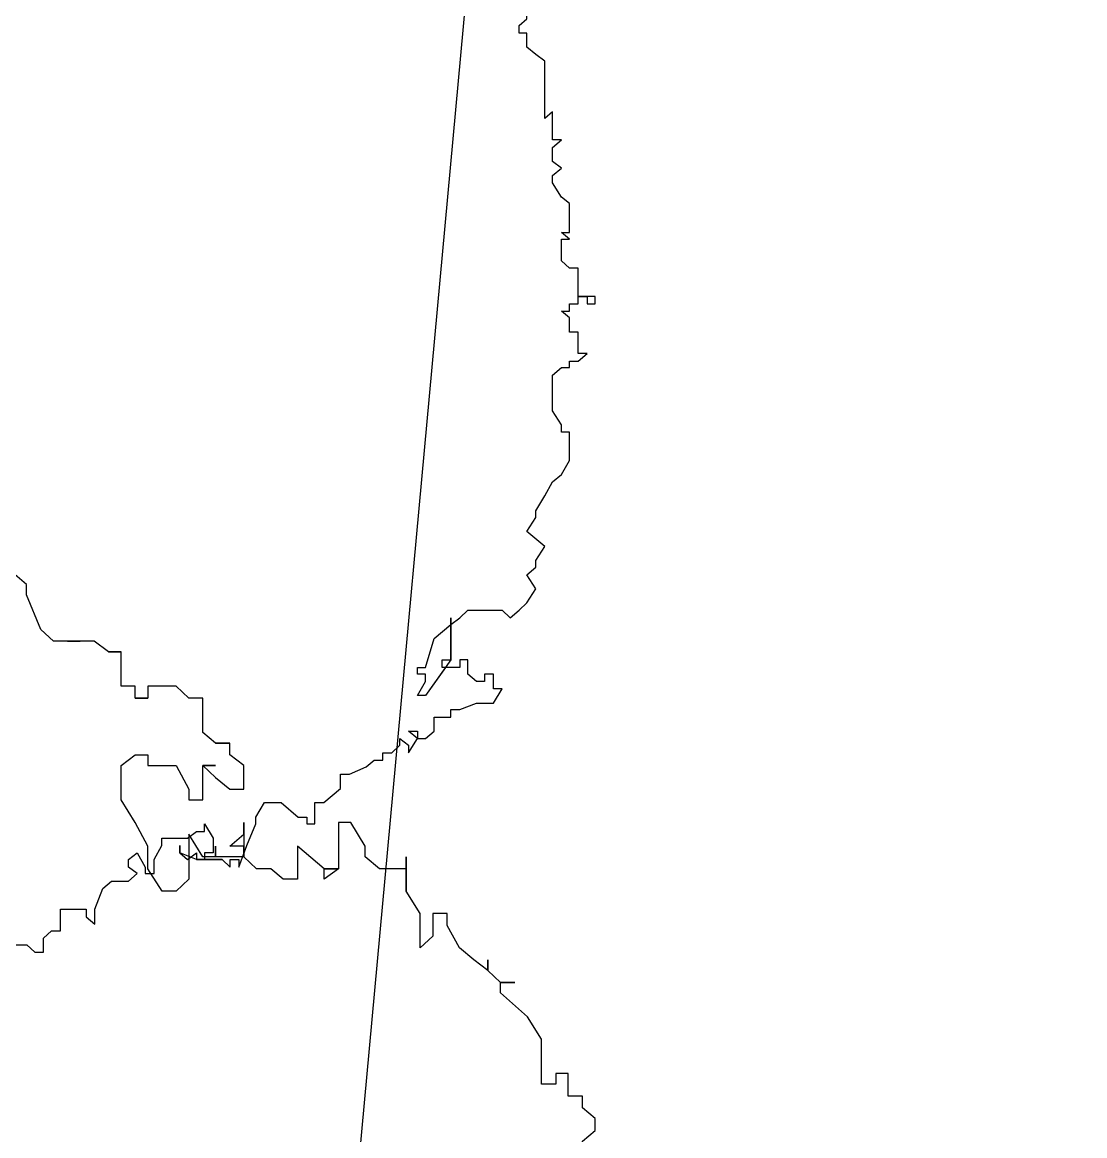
# Model space of a CAD drawing. Extents: x -30 to 1202, y 231 to 898.
# Drawn here: x 432.829 to 435.313, y 408.974 to 411.579 of the extents above; entities that cross this region are included whole.
import ezdxf

# ---------------------------------------------------------------- set-up
doc = ezdxf.new("R2010")
doc.units = 0
doc.header["$LTSCALE"] = 0.04
doc.layers.get('0').update_dxf_attribs({"linetype": 'CONTINUOUS'})
for name, color, linetype in [('CONTORXXNP----00', 255, 'CONTINUOUS'), ('PISO', 1, 'CONTINUOUS'), ('PISOS', 1, 'CONTINUOUS')]:
    doc.layers.add(name, color=color, linetype=linetype)
doc.styles.get("Standard").update_dxf_attribs({"font": 'romans.shx'})

# ---------------------------------------------------------------- blocks, each defined once
blk = doc.blocks.new('ARB3')
at = {"color": 0}
for p, q in [((0.01356, 0.49132), (0.00775, 0.49132)), ((0.00775, 0.49132), (0.00775, 0.48517)), ((0.01356, 0.48517), (0.01356, 0.49132)), ((0.00775, 0.48517), (0.00775, 0.47825)), ((0.00775, 0.47825), (0.00775, 0.48517)), ((0.00775, 0.48517), (0.01356, 0.48517)), ((0.00775, 0.48517), (0.01356, 0.48517)), ((0.05813, 0.47825), (0.05232, 0.48517)), ((0.05232, 0.48517), (0.05232, 0.47825)), ((0.00775, 0.47825), (-0.01421, 0.47825)), ((-0.01421, 0.47825), (-0.01421, 0.47133)), ((0.01356, 0.47825), (0.00775, 0.47825)), ((0.01356, 0.47133), (0.01356, 0.47825)), ((0.05232, 0.47825), (0.03552, 0.47825)), ((0.03552, 0.47825), (0.03552, 0.47133)), ((0.05813, 0.47133), (0.05813, 0.47825)), ((-0.06459, 0.47133), (-0.06976, 0.46518)), ((-0.04198, 0.47133), (-0.06459, 0.47133)), ((-0.03682, 0.47133), (-0.04198, 0.46518)), ((-0.04198, 0.46518), (-0.04198, 0.47133)), ((-0.03682, 0.46518), (-0.03682, 0.47133)), ((-0.01421, 0.47133), (-0.02002, 0.46518)), ((0.01938, 0.47133), (0.01356, 0.47133)), ((0.02454, 0.47133), (0.01938, 0.46518)), ((0.01938, 0.46518), (0.01938, 0.47133)), ((0.03552, 0.47133), (0.02454, 0.47133)), ((0.0633, 0.47133), (0.05813, 0.47133)), ((0.0633, 0.46518), (0.0633, 0.47133)), ((0.13564, 0.47133), (0.11368, 0.47133)), ((0.11368, 0.47133), (0.11368, 0.46518)), ((0.14662, 0.46518), (0.13564, 0.47133)), ((-0.10851, 0.45826), (-0.11432, 0.46518)), ((-0.11432, 0.46518), (-0.11432, 0.45826)), ((-0.09236, 0.46518), (-0.09753, 0.45826)), ((-0.08655, 0.45826), (-0.09236, 0.46518)), ((-0.06976, 0.46518), (-0.08074, 0.45826)), ((-0.02002, 0.46518), (-0.03682, 0.46518)), ((0.06911, 0.45826), (0.0633, 0.46518)), ((0.10786, 0.46518), (0.09688, 0.45826)), ((0.11368, 0.46518), (0.10786, 0.46518)), ((0.15243, 0.45826), (0.14662, 0.46518)), ((-0.11432, 0.45826), (-0.13628, 0.45826)), ((-0.13628, 0.45826), (-0.13112, 0.4521)), ((-0.09753, 0.45826), (-0.10851, 0.45826)), ((-0.08074, 0.45826), (-0.08655, 0.45826)), ((0.09688, 0.45826), (0.06911, 0.45826)), ((0.16341, 0.4521), (0.15243, 0.45826)), ((-0.17568, 0.4521), (-0.18085, 0.44518)), ((-0.13112, 0.4521), (-0.17568, 0.4521)), ((0.17504, 0.44518), (0.16341, 0.4521)), ((0.20281, 0.4521), (0.19119, 0.43826)), ((0.21379, 0.44518), (0.20281, 0.4521)), ((-0.18085, 0.44518), (-0.18666, 0.43826)), ((0.18021, 0.44518), (0.17504, 0.44518)), ((0.19119, 0.43826), (0.18021, 0.44518)), ((0.21896, 0.44518), (0.21379, 0.44518)), ((0.22477, 0.43826), (0.21896, 0.44518)), ((0.23575, 0.44518), (0.22477, 0.43826)), ((0.24673, 0.43826), (0.23575, 0.44518)), ((-0.21444, 0.43826), (-0.21961, 0.43211)), ((-0.20863, 0.43826), (-0.21444, 0.43826)), ((-0.20346, 0.43211), (-0.20863, 0.43826)), ((-0.18666, 0.43826), (-0.19764, 0.43826)), ((-0.19764, 0.43826), (-0.19764, 0.43211)), ((0.25255, 0.43211), (0.24673, 0.43826)), ((-0.21961, 0.43211), (-0.22542, 0.43211)), ((-0.22542, 0.43211), (-0.22542, 0.42519)), ((-0.19764, 0.43211), (-0.20346, 0.43211)), ((0.25836, 0.42519), (0.25255, 0.43211)), ((-0.22542, 0.42519), (-0.2364, 0.42519)), ((-0.2364, 0.42519), (-0.2364, 0.41904)), ((0.25255, 0.41904), (0.25836, 0.42519)), ((-0.2364, 0.41904), (-0.23123, 0.41904)), ((-0.23123, 0.41904), (-0.23123, 0.41212)), ((0.25255, 0.39213), (0.25255, 0.41904)), ((0.32489, 0.41212), (0.31391, 0.41904)), ((0.31391, 0.41904), (0.31391, 0.41212)), ((-0.25319, 0.41212), (-0.26417, 0.4052)), ((-0.23123, 0.41212), (-0.25319, 0.41212)), ((0.31391, 0.41212), (0.30228, 0.41212)), ((0.30228, 0.41212), (0.30228, 0.4052)), ((0.32489, 0.39905), (0.32489, 0.41212)), ((-0.26417, 0.4052), (-0.2758, 0.39213)), ((0.30228, 0.4052), (0.30809, 0.4052)), ((0.30809, 0.4052), (0.30809, 0.39905)), ((-0.28097, 0.39213), (-0.28097, 0.39905)), ((-0.28097, 0.39905), (-0.28097, 0.39213)), ((0.30809, 0.39905), (0.30228, 0.39213)), ((0.33005, 0.38597), (0.32489, 0.39905)), ((-0.28097, 0.39213), (-0.28678, 0.38597)), ((-0.2758, 0.39213), (-0.28097, 0.39213)), ((0.25836, 0.38597), (0.25255, 0.39213)), ((0.30228, 0.39213), (0.2913, 0.39213)), ((0.2913, 0.39213), (0.2913, 0.38597)), ((-0.28678, 0.38597), (-0.29195, 0.38597)), ((-0.29195, 0.38597), (-0.28678, 0.38597)), ((-0.28678, 0.38597), (-0.29195, 0.37905)), ((0.26353, 0.37905), (0.25836, 0.38597)), ((0.2913, 0.38597), (0.29711, 0.38597)), ((0.29711, 0.38597), (0.29711, 0.37213)), ((0.33005, 0.37905), (0.33005, 0.38597)), ((-0.29195, 0.37905), (-0.29776, 0.37213)), ((0.2913, 0.37905), (0.25836, 0.37905)), ((0.25836, 0.37905), (0.2913, 0.37905)), ((0.27451, 0.36598), (0.26353, 0.37905)), ((0.2913, 0.37213), (0.2913, 0.37905)), ((0.2913, 0.37905), (0.31907, 0.35906)), ((0.33587, 0.37905), (0.33005, 0.37905)), ((0.33587, 0.36598), (0.33587, 0.37905)), ((-0.29776, 0.37213), (-0.30874, 0.36598)), ((0.29711, 0.37213), (0.2913, 0.37213)), ((-0.30874, 0.36598), (-0.31455, 0.36598)), ((-0.31455, 0.36598), (-0.31455, 0.35906)), ((0.29711, 0.35906), (0.27451, 0.36598)), ((0.34685, 0.36598), (0.33587, 0.36598)), ((0.35266, 0.35906), (0.34685, 0.36598)), ((-0.31455, 0.35906), (-0.30357, 0.35906)), ((-0.30357, 0.35906), (-0.29776, 0.35291)), ((0.29711, 0.35291), (0.29711, 0.35906)), ((0.30809, 0.35906), (0.30228, 0.35906)), ((0.30228, 0.35906), (0.30228, 0.35291)), ((0.31907, 0.35291), (0.30809, 0.35906)), ((0.31907, 0.35906), (0.31907, 0.35291)), ((0.35266, 0.35291), (0.35266, 0.35906)), ((-0.31455, 0.35291), (-0.32553, 0.34599)), ((-0.29776, 0.35291), (-0.31455, 0.35291)), ((0.30228, 0.35291), (0.29711, 0.35291)), ((0.35266, 0.35291), (0.34685, 0.34599)), ((0.34685, 0.34599), (0.34685, 0.35291)), ((0.34685, 0.35291), (0.35266, 0.35291)), ((0.36364, 0.34599), (0.35266, 0.35291)), ((-0.32553, 0.34599), (-0.34233, 0.34599)), ((-0.34233, 0.34599), (-0.33651, 0.34599)), ((-0.33651, 0.34599), (-0.33651, 0.33292)), ((0.35266, 0.33907), (0.35783, 0.34599)), ((0.35783, 0.34599), (0.36364, 0.34599)), ((0.35783, 0.33907), (0.35266, 0.33907)), ((0.36364, 0.33292), (0.35783, 0.33907)), ((-0.33651, 0.33292), (-0.34233, 0.32599)), ((0.36364, 0.32599), (0.36364, 0.33292)), ((-0.34749, 0.32599), (-0.35912, 0.31907)), ((-0.34233, 0.32599), (-0.34749, 0.32599)), ((0.36945, 0.32599), (0.36364, 0.32599)), ((0.36945, 0.31907), (0.36945, 0.32599)), ((-0.35912, 0.31907), (-0.35912, 0.31292)), ((0.37462, 0.31292), (0.36945, 0.31907)), ((-0.35912, 0.31292), (-0.33651, 0.31292)), ((-0.33651, 0.31292), (-0.33651, 0.306)), ((-0.33651, 0.306), (-0.33651, 0.31292)), ((-0.33651, 0.31292), (-0.33135, 0.306)), ((0.38043, 0.29985), (0.37462, 0.31292)), ((-0.33651, 0.306), (-0.34749, 0.29293)), ((-0.33135, 0.306), (-0.33651, 0.306)), ((0.38043, 0.29293), (0.38043, 0.29985)), ((-0.34749, 0.29293), (-0.33135, 0.29293)), ((-0.33135, 0.29293), (-0.33135, 0.28601)), ((0.39141, 0.29293), (0.38043, 0.29293)), ((0.40239, 0.27986), (0.39141, 0.29293)), ((-0.33135, 0.28601), (-0.33651, 0.27986)), ((-0.33651, 0.27986), (-0.33651, 0.27294)), ((0.40239, 0.27294), (0.40239, 0.27986)), ((-0.33651, 0.27294), (-0.34233, 0.26678)), ((0.41919, 0.27294), (0.40239, 0.27294)), ((0.41919, 0.26678), (0.41919, 0.27294)), ((-0.38689, 0.26678), (-0.39206, 0.25986)), ((-0.37527, 0.26678), (-0.38689, 0.26678)), ((-0.37527, 0.25986), (-0.37527, 0.26678)), ((-0.35331, 0.26678), (-0.35912, 0.26678)), ((-0.35912, 0.26678), (-0.34233, 0.26678)), ((-0.34749, 0.25986), (-0.35331, 0.26678)), ((-0.34233, 0.26678), (-0.34749, 0.26678)), ((-0.34749, 0.26678), (-0.34749, 0.25986)), ((-0.34233, 0.26678), (-0.34233, 0.25294)), ((0.41402, 0.25986), (0.41402, 0.26678)), ((0.41402, 0.26678), (0.41919, 0.26678)), ((-0.39206, 0.25986), (-0.39787, 0.25986)), ((-0.39787, 0.25986), (-0.39787, 0.25294)), ((-0.39787, 0.25294), (-0.39787, 0.25986)), ((-0.39787, 0.25986), (-0.39787, 0.25294)), ((-0.38108, 0.25294), (-0.37527, 0.25986)), ((0.40239, 0.24679), (0.41402, 0.25986)), ((-0.39787, 0.25294), (-0.40304, 0.24679)), ((-0.38689, 0.24679), (-0.38689, 0.25294)), ((-0.38689, 0.25294), (-0.38689, 0.24679)), ((-0.38689, 0.24679), (-0.38108, 0.25294)), ((-0.34233, 0.25294), (-0.34749, 0.25294)), ((-0.34749, 0.25294), (-0.34233, 0.25294)), ((-0.34233, 0.25294), (-0.34233, 0.24679)), ((-0.40304, 0.24679), (-0.41983, 0.24679)), ((-0.41983, 0.24679), (-0.41983, 0.23987)), ((-0.3701, 0.24679), (-0.38689, 0.24679)), ((-0.3701, 0.23987), (-0.3701, 0.24679)), ((-0.34233, 0.24679), (-0.35331, 0.23987)), ((0.40239, 0.23372), (0.40239, 0.24679)), ((-0.41983, 0.23987), (-0.42565, 0.23372)), ((-0.38689, 0.23372), (-0.37527, 0.23987)), ((-0.37527, 0.23987), (-0.3701, 0.23987)), ((-0.35331, 0.23987), (-0.33135, 0.23987)), ((-0.33135, 0.23987), (-0.32553, 0.23372)), ((-0.42565, 0.23372), (-0.42565, 0.21988)), ((-0.38689, 0.21988), (-0.38689, 0.23372)), ((-0.32553, 0.23372), (-0.32553, 0.2268)), ((0.41402, 0.2268), (0.40239, 0.23372)), ((-0.32553, 0.2268), (-0.33651, 0.21988)), ((0.41919, 0.2268), (0.41402, 0.2268)), ((0.43598, 0.21988), (0.41919, 0.2268)), ((-0.42565, 0.21988), (-0.41983, 0.21988)), ((-0.41983, 0.21988), (-0.41983, 0.21373)), ((-0.41983, 0.21373), (-0.41983, 0.21988)), ((-0.41983, 0.21988), (-0.41983, 0.21373)), ((-0.39206, 0.21373), (-0.39206, 0.21988)), ((-0.39206, 0.21988), (-0.38689, 0.21988)), ((-0.34749, 0.21988), (-0.35912, 0.21373)), ((-0.33651, 0.21988), (-0.34749, 0.21988)), ((0.45277, 0.21373), (0.43598, 0.21988)), ((-0.41983, 0.21373), (-0.42565, 0.21373)), ((-0.42565, 0.21373), (-0.42565, 0.20681)), ((-0.38689, 0.20681), (-0.39206, 0.21373)), ((-0.35912, 0.21373), (-0.3701, 0.20681)), ((0.44696, 0.20681), (0.44696, 0.21373)), ((0.44696, 0.21373), (0.45277, 0.21373)), ((-0.42565, 0.20681), (-0.44244, 0.20681)), ((-0.44244, 0.20681), (-0.44244, 0.20065)), ((-0.44244, 0.20065), (-0.44244, 0.20681)), ((-0.44244, 0.20681), (-0.44244, 0.20065)), ((-0.3701, 0.20681), (-0.38689, 0.20681)), ((0.44696, 0.20065), (0.45277, 0.20681)), ((0.45277, 0.20681), (0.44696, 0.20681)), ((-0.44244, 0.20065), (-0.44761, 0.19373)), ((0.44696, 0.18066), (0.44696, 0.20065)), ((-0.44761, 0.19373), (-0.44761, 0.18066)), ((0.41919, 0.18681), (0.43017, 0.19373)), ((0.43017, 0.19373), (0.44179, 0.19373)), ((0.44179, 0.19373), (0.44179, 0.18681)), ((-0.44761, 0.18066), (-0.44761, 0.18681)), ((-0.44761, 0.18681), (-0.44761, 0.17374)), ((0.425, 0.18681), (0.41919, 0.18681)), ((0.425, 0.18066), (0.425, 0.18681)), ((0.44179, 0.18681), (0.44696, 0.18681)), ((0.44696, 0.18681), (0.44696, 0.18066)), ((0.43017, 0.17374), (0.425, 0.18066)), ((0.44696, 0.18066), (0.44179, 0.16759)), ((0.44696, 0.17374), (0.44179, 0.18066)), ((0.44179, 0.18066), (0.44696, 0.18066)), ((-0.44761, 0.17374), (-0.45342, 0.16759)), ((0.43017, 0.15375), (0.43017, 0.17374)), ((0.44179, 0.16759), (0.44696, 0.17374)), ((-0.45342, 0.16759), (-0.47021, 0.16067)), ((0.44179, 0.16759), (0.43598, 0.16759)), ((0.43598, 0.16759), (0.44179, 0.16759)), ((-0.47538, 0.16067), (-0.48119, 0.15375)), ((-0.47021, 0.16067), (-0.47538, 0.16067)), ((0.43598, 0.15375), (0.43017, 0.15375)), ((0.44696, 0.1476), (0.43598, 0.15375)), ((0.45794, 0.1476), (0.44696, 0.1476)), ((0.45794, 0.14067), (0.45794, 0.1476)), ((0.44179, 0.13452), (0.45277, 0.14067)), ((0.45277, 0.14067), (0.45794, 0.14067)), ((0.44696, 0.1276), (0.44179, 0.13452)), ((0.45794, 0.13452), (0.45277, 0.1276)), ((0.46375, 0.1276), (0.45794, 0.13452)), ((0.45277, 0.1276), (0.44696, 0.1276)), ((0.46375, 0.11453), (0.46375, 0.1276)), ((0.46957, 0.10761), (0.46375, 0.11453)), ((0.48572, 0.10146), (0.46957, 0.10761)), ((0.49734, 0.10146), (0.48572, 0.10146)), ((0.49153, 0.09454), (0.49734, 0.10146)), ((0.48572, 0.07454), (0.48572, 0.09454)), ((0.48572, 0.09454), (0.49153, 0.09454)), ((0.50251, 0.07454), (0.48572, 0.07454)), ((0.50251, 0.06762), (0.50251, 0.07454)), ((0.50832, 0.06147), (0.50251, 0.06762)), ((0.5193, 0.06147), (0.50832, 0.06147)), ((0.5193, 0.05455), (0.5193, 0.06147)), ((0.51349, 0.0484), (0.5193, 0.05455)), ((0.51349, 0.02149), (0.51349, 0.0484))]:
    blk.add_line(p, q, dxfattribs=at)
at = {"layer": 'CONTORXXNP----00'}
for p, q in [((0.05232, 0.48517), (0.05232, 0.47825)), ((0.05813, 0.47825), (0.05232, 0.48517)), ((-0.01421, 0.47825), (-0.01421, 0.47133)), ((0.00775, 0.47825), (-0.01421, 0.47825)), ((0.01356, 0.47825), (0.00775, 0.47825)), ((0.01356, 0.47133), (0.01356, 0.47825)), ((0.03552, 0.47825), (0.03552, 0.47133)), ((0.05232, 0.47825), (0.03552, 0.47825)), ((0.05813, 0.47133), (0.05813, 0.47825)), ((-0.06459, 0.47133), (-0.06976, 0.46518)), ((-0.04198, 0.47133), (-0.06459, 0.47133)), ((-0.04198, 0.46518), (-0.04198, 0.47133)), ((-0.03682, 0.47133), (-0.04198, 0.46518)), ((-0.03682, 0.46518), (-0.03682, 0.47133)), ((-0.01421, 0.47133), (-0.02002, 0.46518)), ((0.01938, 0.47133), (0.01356, 0.47133)), ((0.01938, 0.46518), (0.01938, 0.47133)), ((0.02454, 0.47133), (0.01938, 0.46518)), ((0.03552, 0.47133), (0.02454, 0.47133)), ((0.0633, 0.47133), (0.05813, 0.47133)), ((0.0633, 0.46518), (0.0633, 0.47133)), ((0.11368, 0.47133), (0.11368, 0.46518)), ((0.13564, 0.47133), (0.11368, 0.47133)), ((0.14662, 0.46518), (0.13564, 0.47133)), ((-0.11432, 0.46518), (-0.11432, 0.45826)), ((-0.10851, 0.45826), (-0.11432, 0.46518)), ((-0.09236, 0.46518), (-0.09753, 0.45826)), ((-0.08655, 0.45826), (-0.09236, 0.46518)), ((-0.06976, 0.46518), (-0.08074, 0.45826)), ((-0.02002, 0.46518), (-0.03682, 0.46518)), ((0.06911, 0.45826), (0.0633, 0.46518)), ((0.10786, 0.46518), (0.09688, 0.45826)), ((0.11368, 0.46518), (0.10786, 0.46518)), ((0.15243, 0.45826), (0.14662, 0.46518)), ((-0.13628, 0.45826), (-0.13112, 0.4521)), ((-0.11432, 0.45826), (-0.13628, 0.45826)), ((-0.09753, 0.45826), (-0.10851, 0.45826)), ((-0.08074, 0.45826), (-0.08655, 0.45826)), ((0.09688, 0.45826), (0.06911, 0.45826)), ((0.16341, 0.4521), (0.15243, 0.45826)), ((-0.17568, 0.4521), (-0.18085, 0.44518)), ((-0.13112, 0.4521), (-0.17568, 0.4521)), ((0.17504, 0.44518), (0.16341, 0.4521)), ((0.20281, 0.4521), (0.19119, 0.43826)), ((0.21379, 0.44518), (0.20281, 0.4521)), ((-0.18085, 0.44518), (-0.18666, 0.43826)), ((0.18021, 0.44518), (0.17504, 0.44518)), ((0.19119, 0.43826), (0.18021, 0.44518)), ((0.21896, 0.44518), (0.21379, 0.44518)), ((0.22477, 0.43826), (0.21896, 0.44518)), ((0.23575, 0.44518), (0.22477, 0.43826)), ((0.24673, 0.43826), (0.23575, 0.44518)), ((-0.21444, 0.43826), (-0.21961, 0.43211)), ((-0.20863, 0.43826), (-0.21444, 0.43826)), ((-0.20346, 0.43211), (-0.20863, 0.43826)), ((-0.19764, 0.43826), (-0.19764, 0.43211)), ((-0.18666, 0.43826), (-0.19764, 0.43826)), ((0.25255, 0.43211), (0.24673, 0.43826)), ((-0.22542, 0.43211), (-0.22542, 0.42519)), ((-0.21961, 0.43211), (-0.22542, 0.43211)), ((-0.19764, 0.43211), (-0.20346, 0.43211)), ((0.25836, 0.42519), (0.25255, 0.43211)), ((-0.2364, 0.42519), (-0.2364, 0.41904)), ((-0.22542, 0.42519), (-0.2364, 0.42519)), ((0.25255, 0.41904), (0.25836, 0.42519)), ((-0.2364, 0.41904), (-0.23123, 0.41904)), ((-0.23123, 0.41904), (-0.23123, 0.41212)), ((0.25255, 0.39213), (0.25255, 0.41904)), ((0.31391, 0.41904), (0.31391, 0.41212)), ((0.32489, 0.41212), (0.31391, 0.41904)), ((-0.25319, 0.41212), (-0.26417, 0.4052)), ((-0.23123, 0.41212), (-0.25319, 0.41212)), ((0.30228, 0.41212), (0.30228, 0.4052)), ((0.31391, 0.41212), (0.30228, 0.41212)), ((0.32489, 0.39905), (0.32489, 0.41212)), ((-0.26417, 0.4052), (-0.2758, 0.39213)), ((0.30228, 0.4052), (0.30809, 0.4052)), ((0.30809, 0.4052), (0.30809, 0.39905)), ((0.30809, 0.39905), (0.30228, 0.39213)), ((0.33005, 0.38597), (0.32489, 0.39905)), ((-0.28097, 0.39213), (-0.28678, 0.38597)), ((-0.2758, 0.39213), (-0.28097, 0.39213)), ((0.25836, 0.38597), (0.25255, 0.39213)), ((0.2913, 0.39213), (0.2913, 0.38597)), ((0.30228, 0.39213), (0.2913, 0.39213)), ((-0.28678, 0.38597), (-0.29195, 0.37905)), ((0.26353, 0.37905), (0.25836, 0.38597)), ((0.2913, 0.38597), (0.29711, 0.38597)), ((0.29711, 0.38597), (0.29711, 0.37487)), ((0.33005, 0.37905), (0.33005, 0.38597)), ((-0.29195, 0.37905), (-0.29776, 0.37213)), ((0.27451, 0.36598), (0.26353, 0.37905)), ((0.33587, 0.37905), (0.33005, 0.37905)), ((0.33587, 0.36598), (0.33587, 0.37905)), ((-0.29776, 0.37213), (-0.30874, 0.36598)), ((0.29711, 0.37487), (0.31907, 0.35906)), ((-0.31455, 0.36598), (-0.31455, 0.35906)), ((-0.30874, 0.36598), (-0.31455, 0.36598)), ((0.29711, 0.35906), (0.27451, 0.36598)), ((0.34685, 0.36598), (0.33587, 0.36598)), ((0.35266, 0.35906), (0.34685, 0.36598)), ((-0.31455, 0.35906), (-0.30357, 0.35906)), ((-0.30357, 0.35906), (-0.29776, 0.35291)), ((0.29711, 0.35291), (0.29711, 0.35906)), ((0.30228, 0.35906), (0.30228, 0.35291)), ((0.30809, 0.35906), (0.30228, 0.35906)), ((0.31907, 0.35291), (0.30809, 0.35906)), ((0.31907, 0.35906), (0.31907, 0.35291)), ((0.35266, 0.35291), (0.35266, 0.35906)), ((-0.31455, 0.35291), (-0.32553, 0.34599)), ((-0.29776, 0.35291), (-0.31455, 0.35291)), ((0.30228, 0.35291), (0.29711, 0.35291)), ((0.36364, 0.34599), (0.35266, 0.35291)), ((-0.33651, 0.34599), (-0.32553, 0.34599)), ((-0.33651, 0.34599), (-0.33651, 0.33292)), ((0.35266, 0.33907), (0.35783, 0.34599)), ((0.35783, 0.34599), (0.36364, 0.34599)), ((0.35783, 0.33907), (0.35266, 0.33907)), ((0.36364, 0.33292), (0.35783, 0.33907)), ((-0.33651, 0.33292), (-0.34233, 0.32599)), ((0.36364, 0.32599), (0.36364, 0.33292)), ((-0.34749, 0.32599), (-0.35912, 0.31907)), ((-0.34233, 0.32599), (-0.34749, 0.32599)), ((0.36945, 0.32599), (0.36364, 0.32599)), ((0.36945, 0.31907), (0.36945, 0.32599)), ((-0.35912, 0.31907), (-0.35912, 0.31292)), ((0.37462, 0.31292), (0.36945, 0.31907)), ((-0.35912, 0.31292), (-0.33651, 0.31292)), ((-0.33651, 0.306), (-0.33651, 0.31292)), ((-0.33651, 0.31292), (-0.33651, 0.306)), ((0.38043, 0.29985), (0.37462, 0.31292)), ((-0.33651, 0.306), (-0.34749, 0.29293)), ((0.38043, 0.29293), (0.38043, 0.29985)), ((-0.34749, 0.29293), (-0.33135, 0.29293)), ((-0.33135, 0.29293), (-0.33135, 0.28601)), ((0.39141, 0.29293), (0.38043, 0.29293)), ((0.40239, 0.27986), (0.39141, 0.29293)), ((-0.33135, 0.28601), (-0.33651, 0.27986)), ((-0.33651, 0.27986), (-0.33651, 0.27294)), ((0.40239, 0.27294), (0.40239, 0.27986)), ((-0.33651, 0.27294), (-0.34233, 0.26678)), ((0.41919, 0.27294), (0.40239, 0.27294)), ((0.41919, 0.26678), (0.41919, 0.27294)), ((-0.38689, 0.26678), (-0.39206, 0.25986)), ((-0.37527, 0.26678), (-0.38689, 0.26678)), ((-0.37527, 0.25986), (-0.37527, 0.26678)), ((-0.34233, 0.26678), (-0.34233, 0.25294)), ((0.41402, 0.26678), (0.41919, 0.26678)), ((0.41402, 0.25986), (0.41402, 0.26678)), ((-0.39787, 0.25986), (-0.39787, 0.25294)), ((-0.39787, 0.25294), (-0.39787, 0.25986)), ((-0.39787, 0.25986), (-0.39787, 0.25294)), ((-0.39206, 0.25986), (-0.39787, 0.25986)), ((-0.38108, 0.25294), (-0.37527, 0.25986)), ((0.40239, 0.24679), (0.41402, 0.25986)), ((-0.39787, 0.25294), (-0.40304, 0.24679)), ((-0.38689, 0.24679), (-0.38108, 0.25294)), ((-0.34233, 0.25294), (-0.34233, 0.24679)), ((-0.41983, 0.24679), (-0.41983, 0.23987)), ((-0.40304, 0.24679), (-0.41983, 0.24679)), ((-0.3701, 0.24679), (-0.38689, 0.24679)), ((-0.3701, 0.23987), (-0.3701, 0.24679)), ((-0.34233, 0.24679), (-0.35331, 0.23987)), ((0.40239, 0.23372), (0.40239, 0.24679)), ((-0.41983, 0.23987), (-0.42565, 0.23372)), ((-0.38689, 0.23372), (-0.37527, 0.23987)), ((-0.37527, 0.23987), (-0.3701, 0.23987)), ((-0.35331, 0.23987), (-0.33135, 0.23987)), ((-0.33135, 0.23987), (-0.32553, 0.23372)), ((-0.42565, 0.23372), (-0.42565, 0.21988)), ((-0.38689, 0.21988), (-0.38689, 0.23372)), ((-0.32553, 0.23372), (-0.32553, 0.2268)), ((0.41402, 0.2268), (0.40239, 0.23372)), ((-0.32553, 0.2268), (-0.33651, 0.21988)), ((0.41919, 0.2268), (0.41402, 0.2268)), ((0.43598, 0.21988), (0.41919, 0.2268)), ((-0.42565, 0.21988), (-0.41983, 0.21988)), ((-0.41983, 0.21988), (-0.41983, 0.21373)), ((-0.41983, 0.21373), (-0.41983, 0.21988)), ((-0.41983, 0.21988), (-0.41983, 0.21373)), ((-0.39206, 0.21988), (-0.38689, 0.21988)), ((-0.39206, 0.21373), (-0.39206, 0.21988)), ((-0.34749, 0.21988), (-0.35912, 0.21373)), ((-0.33651, 0.21988), (-0.34749, 0.21988)), ((0.45277, 0.21373), (0.43598, 0.21988)), ((-0.42565, 0.21373), (-0.42565, 0.20681)), ((-0.41983, 0.21373), (-0.42565, 0.21373)), ((-0.38689, 0.20681), (-0.39206, 0.21373)), ((-0.35912, 0.21373), (-0.3701, 0.20681)), ((0.44696, 0.21373), (0.45277, 0.21373)), ((0.44696, 0.20681), (0.44696, 0.21373)), ((-0.44244, 0.20681), (-0.44244, 0.20065)), ((-0.44244, 0.20065), (-0.44244, 0.20681)), ((-0.44244, 0.20681), (-0.44244, 0.20065)), ((-0.42565, 0.20681), (-0.44244, 0.20681)), ((-0.3701, 0.20681), (-0.38689, 0.20681)), ((0.45277, 0.20681), (0.44696, 0.20681)), ((0.44696, 0.20065), (0.45277, 0.20681)), ((-0.44244, 0.20065), (-0.44761, 0.19373)), ((0.44696, 0.20065), (0.44696, 0.18681)), ((-0.44761, 0.19373), (-0.44761, 0.18066)), ((0.41919, 0.18681), (0.43017, 0.19373)), ((0.43017, 0.19373), (0.44179, 0.19373)), ((0.44179, 0.19373), (0.44179, 0.18681)), ((-0.44761, 0.18681), (-0.44761, 0.17374)), ((-0.44761, 0.18066), (-0.44761, 0.18681)), ((0.425, 0.18681), (0.41919, 0.18681)), ((0.425, 0.18066), (0.425, 0.18681)), ((0.44179, 0.18681), (0.44696, 0.18681)), ((0.43017, 0.17374), (0.425, 0.18066)), ((-0.44761, 0.17374), (-0.45342, 0.16759)), ((0.43017, 0.15375), (0.43017, 0.17374)), ((-0.45342, 0.16759), (-0.47021, 0.16067)), ((-0.47538, 0.16067), (-0.48119, 0.15375)), ((-0.47021, 0.16067), (-0.47538, 0.16067)), ((0.43598, 0.15375), (0.43017, 0.15375)), ((0.44696, 0.1476), (0.43598, 0.15375)), ((0.45794, 0.1476), (0.44696, 0.1476)), ((0.45794, 0.14067), (0.45794, 0.1476)), ((0.44179, 0.13452), (0.45277, 0.14067)), ((0.45277, 0.14067), (0.45794, 0.14067)), ((0.44696, 0.1276), (0.44179, 0.13452)), ((0.45794, 0.13452), (0.45277, 0.1276)), ((0.46375, 0.1276), (0.45794, 0.13452)), ((0.45277, 0.1276), (0.44696, 0.1276)), ((0.46375, 0.11453), (0.46375, 0.1276)), ((0.46957, 0.10761), (0.46375, 0.11453)), ((0.48572, 0.10146), (0.46957, 0.10761)), ((0.49734, 0.10146), (0.48572, 0.10146)), ((0.49153, 0.09454), (0.49734, 0.10146)), ((0.48572, 0.09454), (0.49153, 0.09454)), ((0.48572, 0.07454), (0.48572, 0.09454)), ((0.50251, 0.07454), (0.48572, 0.07454)), ((0.50251, 0.06762), (0.50251, 0.07454)), ((0.50832, 0.06147), (0.50251, 0.06762)), ((0.5193, 0.06147), (0.50832, 0.06147)), ((0.5193, 0.05455), (0.5193, 0.06147)), ((0.51349, 0.0484), (0.5193, 0.05455)), ((0.51349, 0.02149), (0.51349, 0.0484))]:
    blk.add_line(p, q, dxfattribs=at)
at = {"flags": 11}
blk.add_attdef('CENTROIDE', (-0.11141, -0.03295), '', height=0.05039, dxfattribs=at)

msp = doc.modelspace()

# ---------------------------------------------------------------- linework, layer by layer
at = {"layer": 'PISOS'}
msp.add_line((435.3133, 427.3817), (429.7206, 366.5424), dxfattribs=at)

# ---------------------------------------------------------------- block references
at = {"layer": 'PISO', "rotation": 270}
for p, xscale, yscale, zscale in [((432.6941, 410.9613), 3, 3, 3), ((432.0693, 407.9875), 4.78921056554956, 4.78921056554956, 4.78921056554956)]:
    msp.add_blockref('ARB3', p, dxfattribs=dict(at, xscale=xscale, yscale=yscale, zscale=zscale))

doc.saveas('drawing.dxf')
